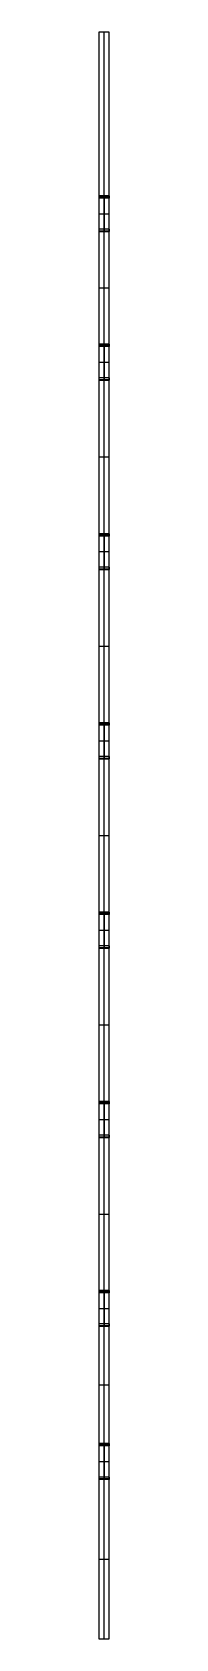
# Model space of a CAD drawing. Header units: millimetres. Extents: x 110 to 112, y -157 to 157.
import ezdxf

# ---------------------------------------------------------------- set-up
doc = ezdxf.new("R2010")
doc.units = ezdxf.units.MM
doc.header["$MEASUREMENT"] = 0
doc.layers.add('Default', color=7, linetype='Continuous', true_color=0x000000)

msp = doc.modelspace()

# ---------------------------------------------------------------- linework, layer by layer
at = {"layer": 'Default'}
for p, q in [((111, 125.02, 2), (111, 157, 2)), ((111, -157, 70), (111, 157, 70)), ((112, 125.02, 3.59), (110, 125.02, 3.59)), ((110, 125.02, 2.8), (112, 125.02, 2.8)), ((110, 124.88, 3.91), (112, 124.88, 3.91)), ((112, 124.56, 4.05), (110, 124.56, 4.05)), ((111, 125.02, 2), (111, 125.02, 3.59)), ((111, 124.56, 4.05), (111, 118.48, 4.05)), ((110, 121.52, 4.05), (112, 121.52, 4.05)), ((112, 118.48, 4.05), (110, 118.48, 4.05)), ((110, 118.15, 3.91), (112, 118.15, 3.91)), ((112, 118.02, 3.59), (110, 118.02, 3.59)), ((110, 118.02, 2.8), (112, 118.02, 2.8)), ((111, 118.02, 3.59), (111, 118.02, 2)), ((111, 95.99, 2), (111, 118.02, 2)), ((110, 107.01, 2), (112, 107.01, 2)), ((112, 95.99, 3.59), (110, 95.99, 3.59)), ((110, 95.99, 2.8), (112, 95.99, 2.8)), ((110, 95.86, 3.91), (112, 95.86, 3.91)), ((112, 95.54, 4.05), (110, 95.54, 4.05)), ((111, 95.99, 2), (111, 95.99, 3.59)), ((111, 95.54, 4.05), (111, 89.45, 4.05)), ((110, 92.5, 4.05), (112, 92.5, 4.05)), ((112, 89.45, 4.05), (110, 89.45, 4.05)), ((110, 89.13, 3.91), (112, 89.13, 3.91)), ((112, 89, 3.59), (110, 89, 3.59)), ((110, 89, 2.8), (112, 89, 2.8)), ((111, 89, 3.59), (111, 89, 2)), ((111, 58.96, 2), (111, 89, 2)), ((110, 73.98, 2), (112, 73.98, 2)), ((112, 58.96, 3.59), (110, 58.96, 3.59)), ((110, 58.96, 2.8), (112, 58.96, 2.8)), ((110, 58.83, 3.91), (112, 58.83, 3.91)), ((112, 58.51, 4.05), (110, 58.51, 4.05)), ((111, 58.96, 2), (111, 58.96, 3.59)), ((111, 58.51, 4.05), (111, 52.42, 4.05)), ((110, 55.47, 4.05), (112, 55.47, 4.05)), ((112, 52.42, 4.05), (110, 52.42, 4.05)), ((110, 52.1, 3.91), (112, 52.1, 3.91)), ((112, 51.97, 3.59), (110, 51.97, 3.59)), ((110, 51.97, 2.8), (112, 51.97, 2.8)), ((111, 51.97, 3.59), (111, 51.97, 2)), ((111, 22, 2), (111, 51.97, 2)), ((110, 36.99, 2), (112, 36.99, 2)), ((112, 22, 3.59), (110, 22, 3.59)), ((110, 22, 2.8), (112, 22, 2.8)), ((111, 22, 2), (111, 22, 3.59)), ((110, 21.87, 3.91), (112, 21.87, 3.91)), ((112, 21.55, 4.05), (110, 21.55, 4.05)), ((111, 21.55, 4.05), (111, 15.46, 4.05)), ((110, 18.51, 4.05), (112, 18.51, 4.05)), ((112, 15.46, 4.05), (110, 15.46, 4.05)), ((110, 15.14, 3.91), (112, 15.14, 3.91)), ((112, 15.01, 3.59), (110, 15.01, 3.59)), ((110, 15.01, 2.8), (112, 15.01, 2.8)), ((111, 15.01, 3.59), (111, 15.01, 2)), ((111, -15, 2), (111, 15.01, 2)), ((110, 0.01, 2), (112, 0.01, 2)), ((110, 0, 70), (112, 0, 70)), ((112, -15, 3.59), (110, -15, 3.59)), ((110, -15, 2.8), (112, -15, 2.8)), ((110, -15.13, 3.91), (112, -15.13, 3.91)), ((112, -15.45, 4.05), (110, -15.45, 4.05)), ((111, -15, 2), (111, -15, 3.59)), ((111, -15.45, 4.05), (111, -21.54, 4.05)), ((110, -18.49, 4.05), (112, -18.49, 4.05)), ((112, -21.54, 4.05), (110, -21.54, 4.05)), ((110, -21.86, 3.91), (112, -21.86, 3.91)), ((112, -21.99, 3.59), (110, -21.99, 3.59)), ((110, -21.99, 2.8), (112, -21.99, 2.8)), ((111, -21.99, 3.59), (111, -21.99, 2)), ((111, -52.01, 2), (111, -21.99, 2)), ((110, -37, 2), (112, -37, 2)), ((112, -52.01, 3.59), (110, -52.01, 3.59)), ((110, -52.01, 2.8), (112, -52.01, 2.8)), ((110, -52.14, 3.91), (112, -52.14, 3.91)), ((112, -52.47, 4.05), (110, -52.47, 4.05)), ((111, -52.01, 2), (111, -52.01, 3.59)), ((111, -52.47, 4.05), (111, -58.55, 4.05)), ((110, -55.51, 4.05), (112, -55.51, 4.05)), ((112, -58.55, 4.05), (110, -58.55, 4.05)), ((110, -58.87, 3.91), (112, -58.87, 3.91)), ((112, -59.01, 3.59), (110, -59.01, 3.59)), ((110, -59.01, 2.8), (112, -59.01, 2.8)), ((111, -59.01, 3.59), (111, -59.01, 2)), ((111, -88.92, 2), (111, -59.01, 2)), ((110, -73.97, 2), (112, -73.97, 2)), ((112, -88.92, 3.59), (110, -88.92, 3.59)), ((110, -88.92, 2.8), (112, -88.92, 2.8)), ((110, -89.06, 3.91), (112, -89.06, 3.91)), ((112, -89.38, 4.05), (110, -89.38, 4.05)), ((111, -88.92, 2), (111, -88.92, 3.59)), ((111, -89.38, 4.05), (111, -95.46, 4.05)), ((110, -92.42, 4.05), (112, -92.42, 4.05)), ((112, -95.46, 4.05), (110, -95.46, 4.05)), ((110, -95.79, 3.91), (112, -95.79, 3.91)), ((112, -95.92, 3.59), (110, -95.92, 3.59)), ((110, -95.92, 2.8), (112, -95.92, 2.8)), ((111, -95.92, 3.59), (111, -95.92, 2)), ((111, -118.83, 2), (111, -95.92, 2)), ((110, -107.37, 2), (112, -107.37, 2)), ((112, -118.83, 3.59), (110, -118.83, 3.59)), ((110, -118.83, 2.8), (112, -118.83, 2.8)), ((110, -118.96, 3.91), (112, -118.96, 3.91)), ((112, -119.28, 4.05), (110, -119.28, 4.05)), ((111, -118.83, 2), (111, -118.83, 3.59)), ((111, -119.28, 4.05), (111, -125.37, 4.05)), ((110, -122.32, 4.05), (112, -122.32, 4.05)), ((112, -125.37, 4.05), (110, -125.37, 4.05)), ((110, -125.69, 3.91), (112, -125.69, 3.91)), ((112, -125.82, 3.59), (110, -125.82, 3.59)), ((110, -125.82, 2.8), (112, -125.82, 2.8)), ((111, -125.82, 3.59), (111, -125.82, 2)), ((111, -157, 2), (111, -125.82, 2)), ((110, -141.41, 2), (112, -141.41, 2))]:
    msp.add_line(p, q, dxfattribs=at)
at = {"layer": 'Default', "extrusion": (1, 0, 0)}
for centre, start, end in [((124.56, 3.59, 110), 0, 90), ((124.56, 3.59, 111), 0, 90), ((124.56, 3.59, 112), 360, 90), ((118.48, 3.59, 110), 90, 180), ((118.48, 3.59, 111), 90, 180), ((95.54, 3.59, 110), 0, 90), ((95.54, 3.59, 111), 0, 90), ((95.54, 3.59, 112), 0, 90), ((89.45, 3.59, 111), 90, 180), ((89.45, 3.59, 112), 90, 180), ((58.51, 3.59, 110), 0, 90), ((58.51, 3.59, 111), 0, 90), ((58.51, 3.59, 112), 360, 90), ((52.42, 3.59, 110), 90, 180), ((52.42, 3.59, 111), 90, 180), ((52.42, 3.59, 112), 90, 180), ((21.55, 3.59, 110), 0, 90), ((21.55, 3.59, 111), 0, 90), ((21.55, 3.59, 112), 0, 90), ((15.46, 3.59, 110), 90, 180), ((15.46, 3.59, 111), 90, 180), ((-15.45, 3.59, 110), 0, 90), ((-15.45, 3.59, 111), 0, 90), ((-15.45, 3.59, 112), 0, 90), ((-21.54, 3.59, 110), 90, 180), ((-21.54, 3.59, 111), 90, 180), ((-52.47, 3.59, 110), 0, 90), ((-52.47, 3.59, 111), 0, 90), ((-52.47, 3.59, 112), 0, 90), ((-58.55, 3.59, 110), 90, 180), ((-58.55, 3.59, 111), 90, 180), ((-89.38, 3.59, 110), 0, 90), ((-89.38, 3.59, 111), 0, 90), ((-89.38, 3.59, 112), 0, 90), ((-95.46, 3.59, 110), 90, 180), ((-95.46, 3.59, 111), 90, 180), ((-95.46, 3.59, 112), 90, 180), ((-119.28, 3.59, 111), 0, 90), ((-125.37, 3.59, 110), 90, 180), ((-125.37, 3.59, 111), 90, 180), ((-125.37, 3.59, 112), 90, 180)]:
    msp.add_arc(centre, 0.455, start, end, dxfattribs=at)
at = {"layer": 'Default', "extrusion": (1, -3.12287e-14, -3.12287e-14)}
for centre, start, end in [((118.48, 3.59, 112), 90, 180), ((-119.28, 3.59, 110), 0, 90)]:
    msp.add_arc(centre, 0.455, start, end, dxfattribs=at)
at = {"layer": 'Default', "extrusion": (1, -3.12287e-14, -9.74249e-28)}
msp.add_arc((89.45, 3.59, 110), 0.455, 90, 180, dxfattribs=at)
at = {"layer": 'Default', "extrusion": (1, -6.24074e-29, -3.12287e-14)}
msp.add_arc((15.46, 3.59, 112), 0.455, 90, 180, dxfattribs=at)
at = {"layer": 'Default', "extrusion": (1, -3.12287e-14, 0)}
for centre in [(-21.54, 3.59, 112), (-58.55, 3.59, 112)]:
    msp.add_arc(centre, 0.455, 90, 180, dxfattribs=at)
at = {"layer": 'Default', "extrusion": (1, 3.12287e-14, 0)}
msp.add_arc((-119.28, 3.59, 112), 0.455, 0, 90, dxfattribs=at)
at = {"layer": 'Default'}
for points in [[(112, 157, 2), (111, 157, 2), (110, 157, 2)], [(110, 157, 2), (110, 157, 36), (110, 157, 70)], [(112, 157, 70), (111, 157, 70), (110, 157, 70)], [(112, 157, 36), (111, 157, 36), (110, 157, 36)], [(111, 157, 2), (111, 157, 36), (111, 157, 70)], [(112, 157, 2), (112, 157, 36), (112, 157, 70)], [(110, 157, 2), (110, 141.01, 2), (110, 125.02, 2)], [(110, 157, 70), (110, 0, 70), (110, -157, 70)], [(110, 157, 36), (110, 0, 36), (110, -157, 36)], [(112, -157, 70), (112, 0, 70), (112, 157, 70)], [(112, 125.02, 2), (112, 141.01, 2), (112, 157, 2)], [(112, -157, 36), (112, 0, 36), (112, 157, 36)], [(110, 125.02, 2), (110, 125.02, 2.8), (110, 125.02, 3.59)], [(110, 125.02, 2), (111, 125.02, 2), (112, 125.02, 2)], [(110, 124.56, 4.05), (110, 121.52, 4.05), (110, 118.48, 4.05)], [(112, 125.02, 3.59), (112, 125.02, 2.8), (112, 125.02, 2)], [(112, 118.48, 4.05), (112, 121.52, 4.05), (112, 124.56, 4.05)], [(110, 118.02, 3.59), (110, 118.02, 2.8), (110, 118.02, 2)], [(112, 118.02, 2), (111, 118.02, 2), (110, 118.02, 2)], [(110, 118.02, 2), (110, 107.01, 2), (110, 95.99, 2)], [(112, 95.99, 2), (112, 107.01, 2), (112, 118.02, 2)], [(112, 118.02, 2), (112, 118.02, 2.8), (112, 118.02, 3.59)], [(110, 95.99, 2), (110, 95.99, 2.8), (110, 95.99, 3.59)], [(110, 95.99, 2), (111, 95.99, 2), (112, 95.99, 2)], [(110, 95.54, 4.05), (110, 92.5, 4.05), (110, 89.45, 4.05)], [(112, 95.99, 3.59), (112, 95.99, 2.8), (112, 95.99, 2)], [(112, 89.45, 4.05), (112, 92.5, 4.05), (112, 95.54, 4.05)], [(110, 89, 3.59), (110, 89, 2.8), (110, 89, 2)], [(112, 89, 2), (111, 89, 2), (110, 89, 2)], [(110, 89, 2), (110, 73.98, 2), (110, 58.96, 2)], [(112, 58.96, 2), (112, 73.98, 2), (112, 89, 2)], [(112, 89, 2), (112, 89, 2.8), (112, 89, 3.59)], [(110, 58.96, 2), (110, 58.96, 2.8), (110, 58.96, 3.59)], [(110, 58.96, 2), (111, 58.96, 2), (112, 58.96, 2)], [(110, 58.51, 4.05), (110, 55.47, 4.05), (110, 52.42, 4.05)], [(112, 58.96, 3.59), (112, 58.96, 2.8), (112, 58.96, 2)], [(112, 52.42, 4.05), (112, 55.47, 4.05), (112, 58.51, 4.05)], [(110, 51.97, 3.59), (110, 51.97, 2.8), (110, 51.97, 2)], [(112, 51.97, 2), (111, 51.97, 2), (110, 51.97, 2)], [(110, 51.97, 2), (110, 36.99, 2), (110, 22, 2)], [(112, 22, 2), (112, 36.99, 2), (112, 51.97, 2)], [(112, 51.97, 2), (112, 51.97, 2.8), (112, 51.97, 3.59)], [(110, 22, 2), (110, 22, 2.8), (110, 22, 3.59)], [(110, 22, 2), (111, 22, 2), (112, 22, 2)], [(112, 22, 3.59), (112, 22, 2.8), (112, 22, 2)], [(110, 21.55, 4.05), (110, 18.51, 4.05), (110, 15.46, 4.05)], [(112, 15.46, 4.05), (112, 18.51, 4.05), (112, 21.55, 4.05)], [(110, 15.01, 3.59), (110, 15.01, 2.8), (110, 15.01, 2)], [(112, 15.01, 2), (111, 15.01, 2), (110, 15.01, 2)], [(110, 15.01, 2), (110, 0.01, 2), (110, -15, 2)], [(112, -15, 2), (112, 0.01, 2), (112, 15.01, 2)], [(112, 15.01, 2), (112, 15.01, 2.8), (112, 15.01, 3.59)], [(110, 0, 2), (110, 0, 36), (110, 0, 70)], [(112, 0, 2), (112, 0, 36), (112, 0, 70)], [(110, -15, 2), (110, -15, 2.8), (110, -15, 3.59)], [(110, -15, 2), (111, -15, 2), (112, -15, 2)], [(110, -15.45, 4.05), (110, -18.49, 4.05), (110, -21.54, 4.05)], [(112, -15, 3.59), (112, -15, 2.8), (112, -15, 2)], [(112, -21.54, 4.05), (112, -18.49, 4.05), (112, -15.45, 4.05)], [(110, -21.99, 3.59), (110, -21.99, 2.8), (110, -21.99, 2)], [(112, -21.99, 2), (111, -21.99, 2), (110, -21.99, 2)], [(110, -21.99, 2), (110, -37, 2), (110, -52.01, 2)], [(112, -52.01, 2), (112, -37, 2), (112, -21.99, 2)], [(112, -21.99, 2), (112, -21.99, 2.8), (112, -21.99, 3.59)], [(110, -52.01, 2), (110, -52.01, 2.8), (110, -52.01, 3.59)], [(110, -52.01, 2), (111, -52.01, 2), (112, -52.01, 2)], [(110, -52.47, 4.05), (110, -55.51, 4.05), (110, -58.55, 4.05)], [(112, -52.01, 3.59), (112, -52.01, 2.8), (112, -52.01, 2)], [(112, -58.55, 4.05), (112, -55.51, 4.05), (112, -52.47, 4.05)], [(110, -59.01, 3.59), (110, -59.01, 2.8), (110, -59.01, 2)], [(112, -59.01, 2), (111, -59.01, 2), (110, -59.01, 2)], [(110, -59.01, 2), (110, -73.97, 2), (110, -88.92, 2)], [(112, -88.92, 2), (112, -73.97, 2), (112, -59.01, 2)], [(112, -59.01, 2), (112, -59.01, 2.8), (112, -59.01, 3.59)], [(110, -88.92, 2), (110, -88.92, 2.8), (110, -88.92, 3.59)], [(110, -88.92, 2), (111, -88.92, 2), (112, -88.92, 2)], [(110, -89.38, 4.05), (110, -92.42, 4.05), (110, -95.46, 4.05)], [(112, -88.92, 3.59), (112, -88.92, 2.8), (112, -88.92, 2)], [(112, -95.46, 4.05), (112, -92.42, 4.05), (112, -89.38, 4.05)], [(110, -95.92, 3.59), (110, -95.92, 2.8), (110, -95.92, 2)], [(112, -95.92, 2), (111, -95.92, 2), (110, -95.92, 2)], [(110, -95.92, 2), (110, -107.37, 2), (110, -118.83, 2)], [(112, -118.83, 2), (112, -107.37, 2), (112, -95.92, 2)], [(112, -95.92, 2), (112, -95.92, 2.8), (112, -95.92, 3.59)], [(110, -118.83, 2), (110, -118.83, 2.8), (110, -118.83, 3.59)], [(110, -118.83, 2), (111, -118.83, 2), (112, -118.83, 2)], [(110, -119.28, 4.05), (110, -122.32, 4.05), (110, -125.37, 4.05)], [(112, -118.83, 3.59), (112, -118.83, 2.8), (112, -118.83, 2)], [(112, -125.37, 4.05), (112, -122.32, 4.05), (112, -119.28, 4.05)], [(110, -125.82, 3.59), (110, -125.82, 2.8), (110, -125.82, 2)], [(112, -125.82, 2), (111, -125.82, 2), (110, -125.82, 2)], [(110, -125.82, 2), (110, -141.41, 2), (110, -157, 2)], [(112, -157, 2), (112, -141.41, 2), (112, -125.82, 2)], [(112, -125.82, 2), (112, -125.82, 2.8), (112, -125.82, 3.59)], [(110, -157, 2), (111, -157, 2), (112, -157, 2)], [(110, -157, 70), (111, -157, 70), (112, -157, 70)], [(110, -157, 2), (110, -157, 36), (110, -157, 70)], [(110, -157, 36), (111, -157, 36), (112, -157, 36)], [(111, -157, 2), (111, -157, 36), (111, -157, 70)], [(112, -157, 2), (112, -157, 36), (112, -157, 70)]]:
    msp.add_open_spline(points, degree=2, dxfattribs=at)

doc.saveas('drawing.dxf')
